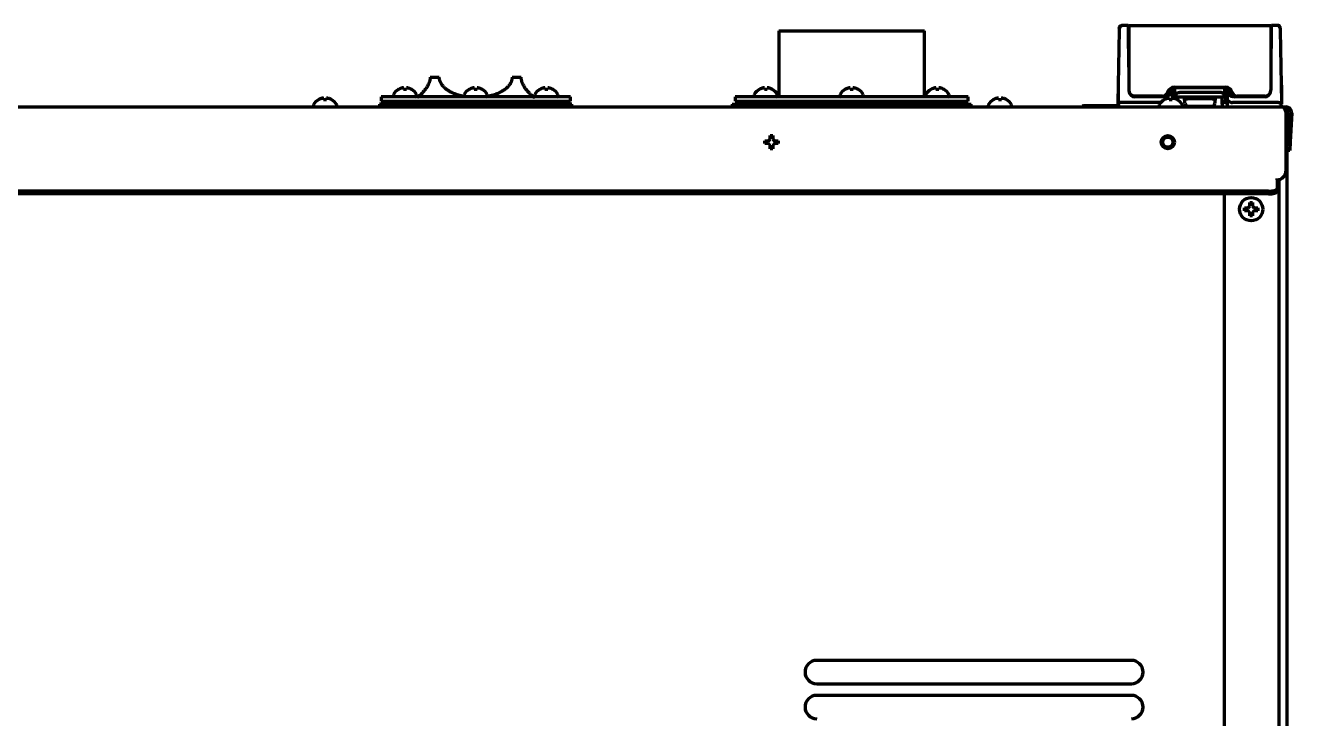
# Model space of a CAD drawing. Header units: inches. Extents: x 904 to 7172, y 213 to 5528.
# Drawn here: x 6702.6 to 7137.1, y 3495.3 to 3733.2 of the extents above; entities that cross this region are included whole.
import ezdxf

# ---------------------------------------------------------------- set-up
doc = ezdxf.new("R2010")
doc.units = ezdxf.units.IN

msp = doc.modelspace()

# ---------------------------------------------------------------- linework, layer by layer
at = {"linetype": 'Continuous', "lineweight": 70}
for p, q in [((7079, 3733.22), (7078.98, 3733.22)), ((7079.07, 3733.22), (7079, 3733.22)), ((7080.89, 3733.22), (7079.08, 3733.22)), ((7081.15, 3731.45), (7081.14, 3732.97)), ((7130.01, 3733.02), (7081.26, 3733.02)), ((7081.26, 3733.02), (7081.26, 3731.22)), ((7130.01, 3733.02), (7130.01, 3731.22)), ((7130.14, 3732.97), (7130.12, 3731.45)), ((7132.19, 3733.22), (7130.39, 3733.22)), ((7132.21, 3733.22), (7132.19, 3733.22)), ((7132.28, 3733.22), (7132.21, 3733.22)), ((7132.3, 3733.22), (7132.28, 3733.22)), ((6961.14, 3731.32), (7011.14, 3731.32)), ((6961.14, 3731.32), (6961.14, 3708.72)), ((7011.14, 3708.72), (7011.14, 3731.32)), ((7077.64, 3706.72), (7078.07, 3731.45)), ((7078.07, 3731.45), (7078.08, 3732.24)), ((7081.26, 3718.9), (7081.15, 3731.45)), ((7081.26, 3731.22), (7081.26, 3710.97)), ((7130.12, 3731.45), (7130.01, 3718.9)), ((7130.01, 3731.22), (7130.01, 3710.97)), ((7133.19, 3732.24), (7133.21, 3731.45)), ((7133.21, 3731.45), (7133.64, 3706.72)), ((6841.53, 3715.42), (6844.64, 3715.42)), ((6869.64, 3715.42), (6872.75, 3715.42)), ((6830.59, 3711.17), (6830.59, 3711.2)), ((6835.19, 3711.2), (6835.19, 3711.17)), ((6854.84, 3711.17), (6854.84, 3711.2)), ((6859.44, 3711.2), (6859.44, 3711.17)), ((6879.09, 3711.17), (6879.09, 3711.2)), ((6883.69, 3711.2), (6883.69, 3711.17)), ((6954.39, 3711.17), (6954.39, 3711.2)), ((6958.99, 3711.2), (6958.99, 3711.17)), ((6983.84, 3711.17), (6983.84, 3711.2)), ((6988.44, 3711.2), (6988.44, 3711.17)), ((7013.28, 3711.17), (7013.28, 3711.2)), ((7017.88, 3711.2), (7017.88, 3711.17)), ((7077.64, 3712.72), (7077.64, 3711.65)), ((7077.64, 3711.65), (7077.64, 3707.79)), ((7096.89, 3711.97), (7114.39, 3711.97)), ((7097.09, 3709.19), (7097.09, 3711.42)), ((7098.81, 3711.72), (7097.51, 3711.72)), ((7112.62, 3711.72), (7098.81, 3711.72)), ((7099.98, 3711.97), (7100, 3711.72)), ((7111.3, 3711.97), (7111.27, 3711.72)), ((7113.77, 3711.72), (7112.62, 3711.72)), ((7114.19, 3709.19), (7114.19, 3711.42)), ((7133.64, 3711.65), (7133.64, 3707.79)), ((6803.14, 3707.67), (6803.14, 3707.7)), ((6807.74, 3707.7), (6807.74, 3707.67)), ((6889.64, 3708.72), (6824.64, 3708.72)), ((6824.64, 3708.72), (6824.64, 3707.22)), ((6824.64, 3707.22), (6857.14, 3707.22)), ((6828.89, 3709.32), (6828.89, 3709.12)), ((6831.14, 3707.22), (6831.29, 3707.13)), ((6831.29, 3707.13), (6831.29, 3706.41)), ((6834.49, 3707.13), (6831.29, 3707.13)), ((6834.49, 3707.13), (6834.64, 3707.22)), ((6834.49, 3706.41), (6834.49, 3707.13)), ((6836.89, 3709.12), (6836.89, 3709.32)), ((6837.14, 3707.22), (6837.14, 3706.22)), ((6853.14, 3709.32), (6853.14, 3709.12)), ((6855.38, 3707.22), (6855.54, 3707.13)), ((6855.54, 3707.13), (6855.54, 3706.41)), ((6858.74, 3707.13), (6855.54, 3707.13)), ((6857.14, 3707.22), (6889.64, 3707.22)), ((6858.74, 3707.13), (6858.89, 3707.22)), ((6858.74, 3706.41), (6858.74, 3707.13)), ((6861.14, 3709.12), (6861.14, 3709.32)), ((6877.14, 3706.22), (6877.14, 3707.22)), ((6877.39, 3709.32), (6877.39, 3709.12)), ((6879.63, 3707.22), (6879.79, 3707.13)), ((6879.79, 3707.13), (6879.79, 3706.41)), ((6882.99, 3707.13), (6879.79, 3707.13)), ((6882.99, 3707.13), (6883.14, 3707.22)), ((6882.99, 3706.41), (6882.99, 3707.13)), ((6885.39, 3709.12), (6885.39, 3709.32)), ((6889.64, 3707.22), (6889.64, 3708.72)), ((7026.14, 3708.72), (6946.14, 3708.72)), ((6946.14, 3708.72), (6946.14, 3707.22)), ((6946.14, 3707.22), (6986.14, 3707.22)), ((6952.69, 3709.32), (6952.69, 3709.12)), ((6954.94, 3707.22), (6955.09, 3707.13)), ((6955.09, 3707.13), (6955.09, 3706.41)), ((6958.29, 3707.13), (6955.09, 3707.13)), ((6958.29, 3707.13), (6958.45, 3707.22)), ((6958.29, 3706.41), (6958.29, 3707.13)), ((6960.69, 3709.12), (6960.69, 3709.32)), ((6961.14, 3707.22), (6961.14, 3706.22)), ((6982.14, 3709.32), (6982.14, 3709.12)), ((6984.38, 3707.22), (6984.54, 3707.13)), ((6984.54, 3707.13), (6984.54, 3706.41)), ((6987.74, 3707.13), (6984.54, 3707.13)), ((6986.14, 3707.22), (7026.14, 3707.22)), ((6987.74, 3707.13), (6987.89, 3707.22)), ((6987.74, 3706.41), (6987.74, 3707.13)), ((6990.14, 3709.12), (6990.14, 3709.32)), ((7011.14, 3706.22), (7011.14, 3707.22)), ((7011.58, 3709.32), (7011.58, 3709.12)), ((7013.83, 3707.22), (7013.98, 3707.13)), ((7013.98, 3707.13), (7013.98, 3706.41)), ((7017.18, 3707.13), (7013.98, 3707.13)), ((7017.18, 3707.13), (7017.34, 3707.22)), ((7017.18, 3706.41), (7017.18, 3707.13)), ((7019.58, 3709.12), (7019.58, 3709.32)), ((7026.14, 3707.22), (7026.14, 3708.72)), ((7034.74, 3707.67), (7034.74, 3707.7)), ((7039.34, 3707.7), (7039.34, 3707.67)), ((7077.64, 3706.73), (7077.64, 3706.73)), ((7078.64, 3706.72), (7077.64, 3706.72)), ((7077.65, 3706.2), (7077.64, 3706.72)), ((7092.19, 3706.72), (7078.64, 3706.72)), ((7082.64, 3709.07), (7082.64, 3708.92)), ((7092.83, 3708.97), (7083.26, 3708.97)), ((7093.64, 3708.72), (7083.33, 3708.72)), ((7093.34, 3707.67), (7093.34, 3707.7)), ((7096.21, 3708.22), (7096.21, 3710.9)), ((7096.66, 3708.49), (7096.51, 3708.23)), ((7097.16, 3708.72), (7098.66, 3708.72)), ((7097.94, 3707.7), (7097.94, 3707.67)), ((7098.1, 3707.72), (7098.14, 3708.72)), ((7098.66, 3708.72), (7112.6, 3708.72)), ((7112.46, 3710.22), (7098.81, 3710.22)), ((7100.32, 3708.72), (7100.35, 3708.38)), ((7100.4, 3707.97), (7100.35, 3708.38)), ((7100.4, 3707.97), (7101.4, 3707.97)), ((7100.51, 3706.9), (7100.4, 3707.97)), ((7100.57, 3706.37), (7100.51, 3706.9)), ((7109.87, 3707.97), (7101.4, 3707.97)), ((7109.87, 3707.97), (7110.88, 3707.97)), ((7110.77, 3706.9), (7110.71, 3706.37)), ((7110.88, 3707.97), (7110.77, 3706.9)), ((7110.92, 3708.38), (7110.88, 3707.97)), ((7110.96, 3708.72), (7110.92, 3708.38)), ((7112.6, 3708.72), (7114.12, 3708.72)), ((7113.14, 3708.72), (7113.23, 3706.19)), ((7115.06, 3707.72), (7114.63, 3708.46)), ((7115.07, 3707.72), (7115.07, 3710.9)), ((7115.07, 3706.2), (7115.07, 3707.72)), ((7132.64, 3706.72), (7116.79, 3706.72)), ((7127.94, 3708.72), (7117.64, 3708.72)), ((7128.01, 3708.97), (7118.45, 3708.97)), ((7128.64, 3708.92), (7128.64, 3709.07)), ((7132.64, 3706.72), (7133.64, 3706.72)), ((7133.64, 3706.72), (7133.63, 3706.2)), ((7133.64, 3706.72), (7133.64, 3706.73)), ((6245.14, 3705.22), (7134.14, 3705.22)), ((6801.44, 3705.82), (6801.44, 3705.62)), ((6809.44, 3705.62), (6809.44, 3705.82)), ((6840.64, 3706.22), (6824.14, 3706.22)), ((6824.14, 3706.22), (6824.14, 3705.22)), ((6827.14, 3705.32), (6887.14, 3705.32)), ((6827.14, 3705.22), (6827.14, 3705.32)), ((6831.29, 3706.41), (6830.96, 3706.22)), ((6831.29, 3706.41), (6832.89, 3706.41)), ((6832.89, 3706.41), (6834.49, 3706.41)), ((6834.82, 3706.22), (6834.49, 3706.41)), ((6890.14, 3706.22), (6840.64, 3706.22)), ((6855.54, 3706.41), (6855.21, 3706.22)), ((6855.54, 3706.41), (6857.14, 3706.41)), ((6857.14, 3706.41), (6858.74, 3706.41)), ((6859.07, 3706.22), (6858.74, 3706.41)), ((6879.79, 3706.41), (6879.46, 3706.22)), ((6879.79, 3706.41), (6881.39, 3706.41)), ((6881.39, 3706.41), (6882.99, 3706.41)), ((6883.31, 3706.22), (6882.99, 3706.41)), ((6887.14, 3705.32), (6887.14, 3705.22)), ((6890.14, 3705.22), (6890.14, 3706.22)), ((6945.14, 3706.22), (7027.14, 3706.22)), ((6945.14, 3706.22), (6945.14, 3705.22)), ((6955.09, 3706.41), (6954.77, 3706.22)), ((6955.09, 3706.41), (6956.69, 3706.41)), ((6956.14, 3705.32), (7016.14, 3705.32)), ((6956.14, 3705.22), (6956.14, 3705.32)), ((6956.69, 3706.41), (6958.29, 3706.41)), ((6958.62, 3706.22), (6958.29, 3706.41)), ((6984.54, 3706.41), (6984.21, 3706.22)), ((6984.54, 3706.41), (6986.14, 3706.41)), ((6986.14, 3706.41), (6987.74, 3706.41)), ((6988.07, 3706.22), (6987.74, 3706.41)), ((7013.98, 3706.41), (7013.66, 3706.22)), ((7013.98, 3706.41), (7015.58, 3706.41)), ((7015.58, 3706.41), (7017.18, 3706.41)), ((7016.14, 3705.32), (7016.14, 3705.22)), ((7017.51, 3706.22), (7017.18, 3706.41)), ((7027.14, 3705.22), (7027.14, 3706.22)), ((7033.04, 3705.82), (7033.04, 3705.62)), ((7041.04, 3705.62), (7041.04, 3705.82)), ((7065.69, 3705.72), (7065.44, 3705.47)), ((7075.44, 3705.47), (7065.44, 3705.47)), ((7065.44, 3705.47), (7065.44, 3705.22)), ((7065.69, 3705.72), (7077.78, 3705.72)), ((7077.99, 3705.47), (7075.44, 3705.47)), ((7091.64, 3705.82), (7091.64, 3705.62)), ((7099.64, 3705.62), (7099.64, 3705.82)), ((7101.56, 3705.47), (7109.72, 3705.47)), ((7134.14, 3705.22), (7135.14, 3705.22)), ((7135.14, 3703.22), (7135.14, 3683.22)), ((7136.14, 3703.17), (7135.62, 3693.27)), ((7137.14, 3703.12), (7136.62, 3693.22)), ((7135.64, 3702.12), (7135.14, 3702.12)), ((7135.64, 3693.65), (7135.64, 3702.12)), ((6956.34, 3693.12), (6956.34, 3693.62)), ((6956.34, 3692.62), (6956.34, 3693.12)), ((6960.94, 3693.62), (6960.94, 3693.12)), ((6960.94, 3693.12), (6960.94, 3692.62)), ((7135.46, 3690.27), (7135.62, 3693.27)), ((7136.46, 3690.22), (7135.46, 3690.27)), ((7135.64, 2038.72), (7135.64, 3690.24)), ((7136.62, 3693.22), (7136.46, 3690.22)), ((7132.14, 3680.72), (7132.16, 3680.72)), ((7132.14, 3680.72), (7132.14, 3679.76)), ((7132.16, 3680.22), (7132.16, 3680.72)), ((7129.14, 3676.34), (6250.14, 3676.34)), ((7132.14, 3679.76), (7132.14, 3677.12)), ((7132.14, 3677.12), (7132.14, 3676.15)), ((7132.84, 2379.32), (7132.84, 3680.3)), ((7129.14, 3675.37), (6250.14, 3675.37)), ((7113.94, 3675.37), (7113.94, 2377.32)), ((7120.94, 3670.12), (7120.94, 3670.62)), ((7120.94, 3669.62), (7120.94, 3670.12)), ((7125.54, 3670.62), (7125.54, 3670.12)), ((7125.54, 3670.12), (7125.54, 3669.62)), ((7082.14, 3515.32), (6974.14, 3515.32)), ((6974.14, 3507.32), (7082.14, 3507.32)), ((7082.14, 3503.32), (6974.14, 3503.32))]:
    msp.add_line(p, q, dxfattribs=at)
for centre, radius in [((7094.64, 3693.12), 2.25), ((7094.64, 3693.12), 1.75), ((7123.24, 3670.12), 4)]:
    msp.add_circle(centre, radius, dxfattribs=at)
for centre, radius, start, end in [((7079.08, 3732.22), 1, 90, 179), ((7080.89, 3732.97), 0.25, 0.5, 90), ((7130.39, 3732.97), 0.25, 90, 179.5), ((7132.19, 3732.22), 1, 1, 90), ((7132.3, 3732.22), 1, 0.9795, 90), ((6833.09, 3707.1), 4.8, 121.3727, 149.6988), ((6832.69, 3707.1), 4.8, 30.3012, 58.6273), ((6857.34, 3707.1), 4.8, 121.3727, 149.6988), ((6856.94, 3707.1), 4.8, 30.3012, 58.6273), ((6881.59, 3707.1), 4.8, 121.3727, 149.6988), ((6881.19, 3707.1), 4.8, 30.3012, 58.6273), ((6956.89, 3707.1), 4.8, 121.3727, 149.6988), ((6956.49, 3707.1), 4.8, 30.3012, 58.6273), ((6986.34, 3707.1), 4.8, 121.3727, 149.6988), ((6985.94, 3707.1), 4.8, 30.3012, 58.6273), ((7015.78, 3707.1), 4.8, 121.3727, 149.6988), ((7015.38, 3707.1), 4.8, 30.3012, 58.6273), ((7096.89, 3709.47), 2.5, 90, 162.8954), ((7097.51, 3709.72), 2, 103.7837, 137.8423), ((7113.77, 3709.72), 2, 42.3075, 76.3195), ((7114.39, 3709.47), 2.5, 17.1046, 90), ((6805.64, 3703.6), 4.8, 121.3727, 149.6988), ((6805.24, 3703.6), 4.8, 30.3012, 58.6273), ((6829.29, 3709.32), 0.4, 149.6988, 180), ((6829.29, 3709.12), 0.4, 180, 270), ((6836.49, 3709.12), 0.4, 270, 0), ((6836.49, 3709.32), 0.4, 0, 30.3012), ((6853.54, 3709.32), 0.4, 149.6988, 180), ((6853.54, 3709.12), 0.4, 180, 270), ((6860.74, 3709.12), 0.4, 270, 0), ((6860.74, 3709.32), 0.4, 0, 30.3012), ((6877.79, 3709.32), 0.4, 149.6988, 180), ((6877.79, 3709.12), 0.4, 180, 270), ((6884.99, 3709.12), 0.4, 270, 0), ((6884.99, 3709.32), 0.4, 0, 30.3012), ((6953.09, 3709.32), 0.4, 149.6988, 180), ((6953.09, 3709.12), 0.4, 180, 270), ((6960.29, 3709.12), 0.4, 270, 0), ((6960.29, 3709.32), 0.4, 0, 30.3012), ((6982.54, 3709.32), 0.4, 149.6988, 180), ((6982.54, 3709.12), 0.4, 180, 270), ((6989.74, 3709.12), 0.4, 270, 0), ((6989.74, 3709.32), 0.4, 0, 30.3012), ((7011.98, 3709.32), 0.4, 149.6988, 180), ((7011.98, 3709.12), 0.4, 180, 270), ((7019.18, 3709.12), 0.4, 270, 0), ((7019.18, 3709.32), 0.4, 0, 30.3012), ((7037.24, 3703.6), 4.8, 121.3727, 149.6988), ((7036.84, 3703.6), 4.8, 30.3012, 58.6273), ((7083.26, 3710.97), 2, 180, 270), ((7083.33, 3710.72), 2, 192.2203, 270), ((7082.84, 3708.92), 0.2, 180, 270), ((7095.84, 3703.6), 4.8, 121.3727, 149.6988), ((7092.83, 3710.72), 1.75, 270, 342.8954), ((7095.44, 3703.6), 4.8, 30.3012, 58.6273), ((7118.45, 3710.72), 1.75, 197.1046, 270), ((7117.64, 3710.72), 2, 247.9466, 270), ((7127.94, 3710.72), 2, 270, 347.7797), ((7128.01, 3710.97), 2, 270, 0), ((7128.44, 3708.92), 0.2, 270, 0), ((6801.84, 3705.82), 0.4, 149.6988, 180), ((6801.84, 3705.62), 0.4, 180, 270), ((6809.04, 3705.62), 0.4, 270, 0), ((6809.04, 3705.82), 0.4, 0, 30.3012), ((7033.44, 3705.82), 0.4, 149.6988, 180), ((7033.44, 3705.62), 0.4, 180, 270), ((7040.64, 3705.62), 0.4, 270, 0), ((7040.64, 3705.82), 0.4, 0, 30.3012), ((7078.65, 3706.22), 1, 181, 270), ((7092.04, 3705.82), 0.4, 149.6988, 180), ((7092.04, 3705.62), 0.4, 180, 270), ((7099.24, 3705.62), 0.4, 270, 0), ((7099.24, 3705.82), 0.4, 0, 30.3012), ((7101.56, 3706.47), 1, 186, 270), ((7109.72, 3706.47), 1, 270, 354), ((7114.23, 3706.22), 1, 182, 270), ((7132.63, 3706.22), 1, 270, 359), ((7135.14, 3703.22), 2, 357, 90), ((7135.14, 3703.22), 1, 357, 90), ((7133.64, 3702.12), 2, 0, 40.8291), ((7132.14, 3683.22), 3, 270.382, 0), ((6974.14, 3511.32), 4, 90, 270), ((7082.14, 3511.32), 4, 270, 90), ((6974.14, 3499.32), 4, 90, 270), ((7082.14, 3499.32), 4, 270, 90)]:
    msp.add_arc(centre, radius, start, end, dxfattribs=at)
for centre, major_axis, ratio, start_param, end_param in [((7081.42, 3729.71), (-0.25, -0.002), 0.999999, 0.00021, 0.890165), ((7096.21, 3710.9), (0.185, -0.168), 0.007352, 3.141576, 4.681335), ((7115.06, 3710.9), (-0.185, -0.168), 0.007441, 1.601874, 3.141609), ((7093.64, 3710.72), (0, 2), 1, 3.141593, 3.526732), ((7098.66, 1819.97), (2, 1891.98), 0.034873, 0.054023, 0.060476), ((7098.65, 1684.27), (0, 2025.95), 0.034943, 6.280908, 6.283124), ((7112.62, 1671.62), (0, 2038.6), 0.034892, 0.000319, 0.002247), ((7112.6, 1782.45), (-2.04, 1929.54), 0.034873, 6.22271, 6.229376), ((7116.63, 7767.6), (0, -4060.88), 0.017452, 6.261004, 6.285446), ((7129.14, 3677.12), (-3, 0), 0.258819, 1.570796, 3.141593), ((7129.14, 3676.15), (3, 0), 0.258819, 4.712389, 6.283185)]:
    msp.add_ellipse(centre, major_axis=major_axis, ratio=ratio, start_param=start_param, end_param=end_param, dxfattribs=at)
for points, knots in [([(7077.98, 3732.24), (7077.98, 3732.3), (7077.99, 3732.37), (7078.01, 3732.5), (7078.03, 3732.56), (7078.09, 3732.68), (7078.12, 3732.73), (7078.19, 3732.84), (7078.23, 3732.89), (7078.32, 3732.98), (7078.37, 3733.02), (7078.48, 3733.09), (7078.54, 3733.12), (7078.66, 3733.17), (7078.72, 3733.19), (7078.85, 3733.22), (7078.91, 3733.22), (7078.98, 3733.22)], [0, 0, 0, 0, 0.125, 0.125, 0.25, 0.25, 0.375, 0.375, 0.5, 0.5, 0.625, 0.625, 0.75, 0.75, 0.875, 0.875, 1, 1, 1, 1]), ([(6841.53, 3715.42), (6841.53, 3715.25), (6841.52, 3715.08), (6841.48, 3714.74), (6841.45, 3714.57), (6841.41, 3714.37), (6841.4, 3714.33), (6841.38, 3714.25), (6841.35, 3714.13), (6841.32, 3714.01), (6841.25, 3713.78), (6841.2, 3713.63), (6841.09, 3713.35), (6841.03, 3713.21), (6840.9, 3712.94), (6840.83, 3712.81), (6840.7, 3712.56), (6840.63, 3712.44), (6840.49, 3712.2), (6840.42, 3712.09), (6840.28, 3711.87), (6840.21, 3711.77), (6840.1, 3711.61), (6840.05, 3711.53), (6839.99, 3711.46), (6839.96, 3711.41), (6839.94, 3711.39), (6839.78, 3711.17), (6839.63, 3710.99), (6839.36, 3710.65), (6839.22, 3710.5), (6838.96, 3710.2), (6838.83, 3710.07), (6838.65, 3709.88), (6838.59, 3709.81), (6838.5, 3709.72), (6838.47, 3709.7), (6838.41, 3709.64), (6838.38, 3709.61), (6838.25, 3709.47), (6838.14, 3709.37), (6837.95, 3709.18), (6837.86, 3709.09), (6837.69, 3708.94), (6837.62, 3708.87), (6837.48, 3708.74), (6837.42, 3708.69), (6837.36, 3708.63), (6837.35, 3708.61), (6837.32, 3708.59), (6837.29, 3708.56), (6837.26, 3708.53), (6837.21, 3708.49), (6837.18, 3708.46), (6837.16, 3708.44), (6837.15, 3708.43), (6837.14, 3708.42), (6837.14, 3708.42), (6837.14, 3708.42)], [0, 0, 0, 0, 0.031276, 0.031276, 0.062553, 0.062553, 0.070372, 0.070372, 0.078191, 0.093829, 0.093829, 0.125106, 0.125106, 0.156382, 0.156382, 0.187658, 0.187658, 0.218935, 0.218935, 0.250211, 0.250211, 0.281488, 0.281488, 0.297126, 0.304945, 0.304945, 0.312764, 0.312764, 0.375317, 0.375317, 0.437869, 0.437869, 0.500422, 0.500422, 0.531699, 0.531699, 0.547337, 0.547337, 0.562975, 0.562975, 0.625528, 0.625528, 0.688081, 0.688081, 0.750633, 0.750633, 0.813186, 0.813186, 0.828824, 0.828824, 0.844463, 0.875739, 0.875739, 0.938292, 0.938292, 0.969568, 0.969568, 1, 1, 1, 1]), ([(6853.15, 3708.8), (6853.13, 3708.8), (6853.12, 3708.8), (6852.78, 3708.87), (6852.46, 3708.94), (6851.82, 3709.09), (6851.51, 3709.18), (6850.89, 3709.37), (6850.58, 3709.47), (6850.2, 3709.61), (6850.12, 3709.63), (6849.97, 3709.69), (6849.75, 3709.78), (6849.53, 3709.87), (6849.09, 3710.06), (6848.81, 3710.2), (6848.25, 3710.49), (6847.98, 3710.65), (6847.46, 3710.99), (6847.21, 3711.17), (6846.91, 3711.41), (6846.85, 3711.46), (6846.73, 3711.56), (6846.67, 3711.61), (6846.49, 3711.76), (6846.38, 3711.87), (6846.16, 3712.09), (6846.05, 3712.2), (6845.85, 3712.43), (6845.75, 3712.56), (6845.63, 3712.71), (6845.6, 3712.75), (6845.56, 3712.81), (6845.49, 3712.91), (6845.42, 3713.01), (6845.29, 3713.21), (6845.21, 3713.35), (6845.06, 3713.63), (6844.99, 3713.78), (6844.92, 3713.97), (6844.9, 3714.01), (6844.87, 3714.09), (6844.86, 3714.13), (6844.82, 3714.25), (6844.8, 3714.33), (6844.73, 3714.57), (6844.7, 3714.74), (6844.67, 3714.95), (6844.66, 3714.99), (6844.65, 3715.08), (6844.65, 3715.12), (6844.64, 3715.25), (6844.64, 3715.33), (6844.64, 3715.42)], [0, 0, 0, 0, 0.003032, 0.003032, 0.086113, 0.086113, 0.169194, 0.169194, 0.252274, 0.252274, 0.273044, 0.273044, 0.293815, 0.335355, 0.335355, 0.418436, 0.418436, 0.501516, 0.501516, 0.584597, 0.584597, 0.605367, 0.605367, 0.626137, 0.626137, 0.667677, 0.667677, 0.709218, 0.709218, 0.750758, 0.750758, 0.761143, 0.761143, 0.771528, 0.792298, 0.792298, 0.833839, 0.833839, 0.875379, 0.875379, 0.885764, 0.885764, 0.896149, 0.896149, 0.916919, 0.916919, 0.95846, 0.95846, 0.968845, 0.968845, 0.97923, 0.97923, 1, 1, 1, 1]), ([(6869.64, 3715.42), (6869.64, 3715.25), (6869.63, 3715.08), (6869.58, 3714.74), (6869.55, 3714.57), (6869.49, 3714.37), (6869.48, 3714.33), (6869.46, 3714.25), (6869.42, 3714.13), (6869.38, 3714.01), (6869.28, 3713.78), (6869.22, 3713.63), (6869.07, 3713.35), (6868.99, 3713.21), (6868.81, 3712.94), (6868.72, 3712.81), (6868.53, 3712.56), (6868.43, 3712.44), (6868.23, 3712.2), (6868.12, 3712.09), (6867.9, 3711.87), (6867.79, 3711.76), (6867.61, 3711.61), (6867.53, 3711.53), (6867.44, 3711.46), (6867.37, 3711.41), (6867.34, 3711.39), (6867.07, 3711.17), (6866.82, 3710.99), (6866.3, 3710.65), (6866.03, 3710.5), (6865.48, 3710.2), (6865.19, 3710.07), (6864.76, 3709.87), (6864.61, 3709.81), (6864.39, 3709.72), (6864.31, 3709.69), (6864.16, 3709.64), (6864.08, 3709.61), (6863.7, 3709.47), (6863.4, 3709.37), (6862.77, 3709.18), (6862.46, 3709.09), (6861.86, 3708.95), (6861.58, 3708.88), (6861.3, 3708.83)], [0, 0, 0, 0, 0.042132, 0.042132, 0.084264, 0.084264, 0.094797, 0.094797, 0.10533, 0.126396, 0.126396, 0.168527, 0.168527, 0.210659, 0.210659, 0.252791, 0.252791, 0.294923, 0.294923, 0.337055, 0.337055, 0.379187, 0.379187, 0.400253, 0.410786, 0.410786, 0.421319, 0.421319, 0.505582, 0.505582, 0.589846, 0.589846, 0.67411, 0.67411, 0.716242, 0.716242, 0.737308, 0.737308, 0.758374, 0.758374, 0.842637, 0.842637, 0.926901, 0.926901, 1, 1, 1, 1]), ([(6877.14, 3708.42), (6877.14, 3708.42), (6877.14, 3708.42), (6877.14, 3708.42), (6877.13, 3708.43), (6877.09, 3708.46), (6877.04, 3708.51), (6876.96, 3708.59), (6876.85, 3708.69), (6876.8, 3708.74), (6876.69, 3708.84), (6876.66, 3708.87), (6876.6, 3708.92), (6876.58, 3708.94), (6876.54, 3708.98), (6876.52, 3709), (6876.42, 3709.1), (6876.33, 3709.18), (6876.13, 3709.37), (6876.03, 3709.47), (6875.81, 3709.69), (6875.69, 3709.81), (6875.45, 3710.06), (6875.32, 3710.2), (6875.13, 3710.42), (6875.06, 3710.49), (6874.96, 3710.61), (6874.92, 3710.65), (6874.85, 3710.73), (6874.82, 3710.78), (6874.64, 3710.99), (6874.5, 3711.17), (6874.29, 3711.46), (6874.21, 3711.56), (6874.07, 3711.76), (6874, 3711.87), (6873.89, 3712.03), (6873.86, 3712.09), (6873.78, 3712.2), (6873.75, 3712.26), (6873.64, 3712.44), (6873.58, 3712.56), (6873.44, 3712.81), (6873.38, 3712.94), (6873.25, 3713.2), (6873.19, 3713.34), (6873.12, 3713.52), (6873.11, 3713.56), (6873.08, 3713.63), (6873.07, 3713.67), (6873.03, 3713.78), (6873.01, 3713.86), (6872.94, 3714.09), (6872.89, 3714.24), (6872.84, 3714.49), (6872.83, 3714.57), (6872.81, 3714.7), (6872.8, 3714.74), (6872.79, 3714.82), (6872.78, 3714.86), (6872.76, 3715.08), (6872.75, 3715.25), (6872.75, 3715.42)], [0, 0, 0, 0, 0.000843, 0.000843, 0.06329, 0.06329, 0.125738, 0.188185, 0.188185, 0.250632, 0.250632, 0.281856, 0.281856, 0.297468, 0.297468, 0.31308, 0.31308, 0.375527, 0.375527, 0.437974, 0.437974, 0.500422, 0.500422, 0.562869, 0.562869, 0.594092, 0.594092, 0.609704, 0.609704, 0.625316, 0.625316, 0.687763, 0.687763, 0.718987, 0.718987, 0.750211, 0.750211, 0.765823, 0.765823, 0.781434, 0.781434, 0.812658, 0.812658, 0.843882, 0.843882, 0.875105, 0.875105, 0.882911, 0.882911, 0.890717, 0.890717, 0.906329, 0.906329, 0.937553, 0.937553, 0.953165, 0.953165, 0.96097, 0.96097, 0.968776, 0.968776, 1, 1, 1, 1]), ([(6832.39, 3711.17), (6832.39, 3711.29), (6832.39, 3711.4), (6832.39, 3711.54), (6832.39, 3711.58), (6832.39, 3711.65), (6832.39, 3711.69), (6832.39, 3711.72)], [0, 0, 0, 0, 0.5, 0.5, 0.75, 0.75, 1, 1, 1, 1]), ([(6835.19, 3711.17), (6834.99, 3711.29), (6834.78, 3711.4), (6834.45, 3711.54), (6834.34, 3711.58), (6834.12, 3711.65), (6834.01, 3711.69), (6833.89, 3711.72)], [0, 0, 0, 0, 0.5, 0.5, 0.75, 0.75, 1, 1, 1, 1]), ([(6856.64, 3711.17), (6856.64, 3711.29), (6856.64, 3711.4), (6856.64, 3711.54), (6856.64, 3711.58), (6856.64, 3711.65), (6856.64, 3711.69), (6856.64, 3711.72)], [0, 0, 0, 0, 0.5, 0.5, 0.75, 0.75, 1, 1, 1, 1]), ([(6859.44, 3711.17), (6859.24, 3711.29), (6859.03, 3711.4), (6858.7, 3711.54), (6858.59, 3711.58), (6858.37, 3711.65), (6858.25, 3711.69), (6858.14, 3711.72)], [0, 0, 0, 0, 0.5, 0.5, 0.75, 0.75, 1, 1, 1, 1]), ([(6880.89, 3711.17), (6880.89, 3711.29), (6880.89, 3711.4), (6880.89, 3711.54), (6880.89, 3711.58), (6880.89, 3711.65), (6880.89, 3711.69), (6880.89, 3711.72)], [0, 0, 0, 0, 0.5, 0.5, 0.75, 0.75, 1, 1, 1, 1]), ([(6883.69, 3711.17), (6883.48, 3711.29), (6883.27, 3711.4), (6882.95, 3711.54), (6882.84, 3711.58), (6882.62, 3711.65), (6882.5, 3711.69), (6882.39, 3711.72)], [0, 0, 0, 0, 0.5, 0.5, 0.75, 0.75, 1, 1, 1, 1]), ([(6956.19, 3711.17), (6956.19, 3711.29), (6956.19, 3711.4), (6956.19, 3711.54), (6956.19, 3711.58), (6956.19, 3711.65), (6956.19, 3711.69), (6956.19, 3711.72)], [0, 0, 0, 0, 0.5, 0.5, 0.75, 0.75, 1, 1, 1, 1]), ([(6958.99, 3711.17), (6958.79, 3711.29), (6958.58, 3711.4), (6958.26, 3711.54), (6958.15, 3711.58), (6957.92, 3711.65), (6957.81, 3711.69), (6957.69, 3711.72)], [0, 0, 0, 0, 0.5, 0.5, 0.75, 0.75, 1, 1, 1, 1]), ([(6985.64, 3711.17), (6985.64, 3711.29), (6985.64, 3711.4), (6985.64, 3711.54), (6985.64, 3711.58), (6985.64, 3711.65), (6985.64, 3711.69), (6985.64, 3711.72)], [0, 0, 0, 0, 0.5, 0.5, 0.75, 0.75, 1, 1, 1, 1]), ([(6988.44, 3711.17), (6988.24, 3711.29), (6988.03, 3711.4), (6987.7, 3711.54), (6987.59, 3711.58), (6987.37, 3711.65), (6987.25, 3711.69), (6987.14, 3711.72)], [0, 0, 0, 0, 0.5, 0.5, 0.75, 0.75, 1, 1, 1, 1]), ([(7015.08, 3711.17), (7015.08, 3711.29), (7015.08, 3711.4), (7015.08, 3711.54), (7015.08, 3711.58), (7015.08, 3711.65), (7015.08, 3711.69), (7015.08, 3711.72)], [0, 0, 0, 0, 0.5, 0.5, 0.75, 0.75, 1, 1, 1, 1]), ([(7017.88, 3711.17), (7017.68, 3711.29), (7017.47, 3711.4), (7017.15, 3711.54), (7017.04, 3711.58), (7016.81, 3711.65), (7016.7, 3711.69), (7016.58, 3711.72)], [0, 0, 0, 0, 0.5, 0.5, 0.75, 0.75, 1, 1, 1, 1]), ([(7096.03, 3711.06), (7095.97, 3711), (7095.92, 3710.94), (7095.83, 3710.81), (7095.79, 3710.74), (7095.73, 3710.64), (7095.71, 3710.6), (7095.68, 3710.53), (7095.66, 3710.49), (7095.62, 3710.38), (7095.6, 3710.3), (7095.58, 3710.22)], [0, 0, 0, 0, 0.25, 0.25, 0.5, 0.5, 0.625, 0.625, 0.75, 0.75, 1, 1, 1, 1]), ([(7097.09, 3711.43), (7097.08, 3711.44), (7097.08, 3711.46), (7097.07, 3711.48), (7097.07, 3711.49), (7097.07, 3711.5), (7097.07, 3711.51), (7097.06, 3711.53), (7097.06, 3711.55), (7097.05, 3711.57), (7097.05, 3711.58), (7097.05, 3711.61), (7097.04, 3711.61), (7097.04, 3711.63), (7097.04, 3711.63), (7097.04, 3711.64), (7097.04, 3711.64), (7097.04, 3711.65), (7097.04, 3711.66), (7097.03, 3711.66), (7097.03, 3711.66), (7097.04, 3711.66)], [0, 0, 0, 0, 0.125, 0.125, 0.1875, 0.1875, 0.25, 0.25, 0.375, 0.375, 0.5, 0.5, 0.625, 0.625, 0.6875, 0.6875, 0.75, 0.75, 0.875, 0.875, 1, 1, 1, 1]), ([(7114.19, 3711.43), (7114.19, 3711.44), (7114.19, 3711.46), (7114.2, 3711.48), (7114.2, 3711.49), (7114.2, 3711.5), (7114.21, 3711.51), (7114.21, 3711.53), (7114.21, 3711.55), (7114.22, 3711.57), (7114.22, 3711.58), (7114.23, 3711.61), (7114.23, 3711.62), (7114.23, 3711.63), (7114.23, 3711.63), (7114.23, 3711.64), (7114.24, 3711.64), (7114.24, 3711.65), (7114.24, 3711.66), (7114.24, 3711.66), (7114.24, 3711.66), (7114.24, 3711.66)], [0, 0, 0, 0, 0.125, 0.125, 0.1875, 0.1875, 0.25, 0.25, 0.375, 0.375, 0.5, 0.5, 0.625, 0.625, 0.6875, 0.6875, 0.75, 0.75, 0.875, 0.875, 1, 1, 1, 1]), ([(7115.7, 3710.22), (7115.68, 3710.3), (7115.66, 3710.38), (7115.6, 3710.53), (7115.56, 3710.6), (7115.51, 3710.71), (7115.49, 3710.74), (7115.44, 3710.81), (7115.42, 3710.84), (7115.35, 3710.94), (7115.3, 3711.01), (7115.24, 3711.07)], [0, 0, 0, 0, 0.25, 0.25, 0.5, 0.5, 0.625, 0.625, 0.75, 0.75, 1, 1, 1, 1]), ([(7133.64, 3712.72), (7133.64, 3712.73), (7133.64, 3712.7), (7133.64, 3712.61), (7133.64, 3712.54), (7133.64, 3712.4), (7133.64, 3712.35), (7133.64, 3712.27), (7133.64, 3712.23), (7133.64, 3712.17), (7133.64, 3712.14), (7133.64, 3711.97), (7133.64, 3711.82), (7133.64, 3711.65)], [0, 0, 0, 0, 0.25, 0.25, 0.5, 0.5, 0.625, 0.625, 0.6875, 0.6875, 0.75, 0.75, 1, 1, 1, 1]), ([(6804.94, 3707.67), (6804.94, 3707.79), (6804.94, 3707.9), (6804.94, 3708.04), (6804.94, 3708.08), (6804.94, 3708.15), (6804.94, 3708.19), (6804.94, 3708.22)], [0, 0, 0, 0, 0.5, 0.5, 0.75, 0.75, 1, 1, 1, 1]), ([(6807.74, 3707.67), (6807.54, 3707.79), (6807.33, 3707.9), (6807, 3708.04), (6806.89, 3708.08), (6806.67, 3708.15), (6806.55, 3708.19), (6806.44, 3708.22)], [0, 0, 0, 0, 0.5, 0.5, 0.75, 0.75, 1, 1, 1, 1]), ([(7036.54, 3707.67), (7036.54, 3707.79), (7036.54, 3707.9), (7036.54, 3708.04), (7036.54, 3708.08), (7036.54, 3708.15), (7036.54, 3708.19), (7036.54, 3708.22)], [0, 0, 0, 0, 0.5, 0.5, 0.75, 0.75, 1, 1, 1, 1]), ([(7039.34, 3707.67), (7039.14, 3707.79), (7038.93, 3707.9), (7038.6, 3708.04), (7038.49, 3708.08), (7038.27, 3708.15), (7038.15, 3708.19), (7038.04, 3708.22)], [0, 0, 0, 0, 0.5, 0.5, 0.75, 0.75, 1, 1, 1, 1]), ([(7077.64, 3707.8), (7077.64, 3707.63), (7077.64, 3707.48), (7077.64, 3707.21), (7077.64, 3707.09), (7077.64, 3706.95), (7077.64, 3706.91), (7077.64, 3706.86), (7077.64, 3706.84), (7077.64, 3706.81), (7077.64, 3706.75), (7077.64, 3706.72), (7077.64, 3706.73)], [0, 0, 0, 0, 0.25, 0.25, 0.5, 0.5, 0.625, 0.625, 0.6875, 0.6875, 0.75, 1, 1, 1, 1]), ([(7095.58, 3710.22), (7095.56, 3710.15), (7095.53, 3710.07), (7095.48, 3709.93), (7095.44, 3709.86), (7095.39, 3709.75), (7095.36, 3709.7), (7095.33, 3709.65), (7095.31, 3709.62), (7095.3, 3709.6), (7095.24, 3709.52), (7095.15, 3709.4), (7095.04, 3709.29), (7094.95, 3709.21), (7094.92, 3709.19), (7094.86, 3709.14), (7094.83, 3709.12), (7094.74, 3709.05), (7094.6, 3708.96), (7094.46, 3708.9), (7094.39, 3708.87)], [0, 0, 0, 0, 0.125, 0.125, 0.25, 0.25, 0.3125, 0.34375, 0.34375, 0.375, 0.375, 0.5, 0.625, 0.625, 0.6875, 0.6875, 0.75, 0.75, 0.875, 1, 1, 1, 1]), ([(7095.14, 3707.67), (7095.14, 3707.79), (7095.14, 3707.9), (7095.14, 3708.04), (7095.14, 3708.08), (7095.14, 3708.15), (7095.14, 3708.19), (7095.14, 3708.22)], [0, 0, 0, 0, 0.5, 0.5, 0.75, 0.75, 1, 1, 1, 1]), ([(7097.94, 3707.67), (7097.74, 3707.79), (7097.53, 3707.9), (7097.2, 3708.04), (7097.09, 3708.08), (7096.87, 3708.15), (7096.75, 3708.19), (7096.64, 3708.22)], [0, 0, 0, 0, 0.5, 0.5, 0.75, 0.75, 1, 1, 1, 1]), ([(7097.09, 3709.19), (7097.11, 3709.23), (7097.14, 3709.26), (7097.19, 3709.32), (7097.21, 3709.35), (7097.29, 3709.44), (7097.35, 3709.5), (7097.46, 3709.62), (7097.51, 3709.68), (7097.63, 3709.79), (7097.69, 3709.84), (7097.78, 3709.9), (7097.79, 3709.91), (7097.83, 3709.93), (7097.84, 3709.95), (7097.89, 3709.98), (7097.93, 3710), (7098.03, 3710.06), (7098.11, 3710.1), (7098.2, 3710.14), (7098.22, 3710.14), (7098.26, 3710.16), (7098.28, 3710.16), (7098.34, 3710.18), (7098.38, 3710.19), (7098.49, 3710.21), (7098.58, 3710.22), (7098.66, 3710.22)], [0, 0, 0, 0, 0.0625, 0.0625, 0.125, 0.125, 0.25, 0.25, 0.375, 0.375, 0.5, 0.5, 0.53125, 0.53125, 0.5625, 0.5625, 0.625, 0.625, 0.75, 0.75, 0.78125, 0.78125, 0.8125, 0.8125, 0.875, 0.875, 1, 1, 1, 1]), ([(7114.19, 3709.19), (7114.16, 3709.23), (7114.14, 3709.26), (7114.08, 3709.32), (7114.06, 3709.35), (7113.98, 3709.45), (7113.93, 3709.51), (7113.81, 3709.62), (7113.76, 3709.68), (7113.63, 3709.79), (7113.57, 3709.84), (7113.49, 3709.9), (7113.47, 3709.91), (7113.44, 3709.94), (7113.42, 3709.95), (7113.37, 3709.98), (7113.34, 3710), (7113.23, 3710.07), (7113.16, 3710.1), (7113.06, 3710.14), (7113.04, 3710.15), (7113, 3710.16), (7112.98, 3710.16), (7112.92, 3710.18), (7112.88, 3710.19), (7112.76, 3710.21), (7112.68, 3710.22), (7112.6, 3710.22)], [0, 0, 0, 0, 0.0625, 0.0625, 0.125, 0.125, 0.25, 0.25, 0.375, 0.375, 0.5, 0.5, 0.53125, 0.53125, 0.5625, 0.5625, 0.625, 0.625, 0.75, 0.75, 0.78125, 0.78125, 0.8125, 0.8125, 0.875, 0.875, 1, 1, 1, 1]), ([(7116.79, 3708.64), (7116.71, 3708.67), (7116.63, 3708.71), (7116.48, 3708.8), (7116.41, 3708.84), (7116.3, 3708.92), (7116.25, 3708.96), (7116.2, 3709), (7116.16, 3709.03), (7116.15, 3709.04), (7116.07, 3709.12), (7115.94, 3709.24), (7115.84, 3709.38), (7115.76, 3709.49), (7115.74, 3709.52), (7115.7, 3709.6), (7115.67, 3709.64), (7115.61, 3709.75), (7115.54, 3709.91), (7115.49, 3710.08), (7115.46, 3710.16)], [0, 0, 0, 0, 0.125, 0.125, 0.25, 0.25, 0.3125, 0.34375, 0.34375, 0.375, 0.375, 0.5, 0.625, 0.625, 0.6875, 0.6875, 0.75, 0.75, 0.875, 1, 1, 1, 1]), ([(7116.89, 3708.87), (7116.81, 3708.9), (7116.74, 3708.93), (7116.61, 3709.01), (7116.54, 3709.05), (7116.45, 3709.11), (7116.4, 3709.15), (7116.36, 3709.19), (7116.33, 3709.21), (7116.31, 3709.22), (7116.24, 3709.29), (7116.13, 3709.4), (7116.04, 3709.52), (7115.97, 3709.62), (7115.95, 3709.65), (7115.91, 3709.72), (7115.89, 3709.75), (7115.83, 3709.86), (7115.77, 3710), (7115.72, 3710.15), (7115.7, 3710.22)], [0, 0, 0, 0, 0.125, 0.125, 0.25, 0.25, 0.3125, 0.34375, 0.34375, 0.375, 0.375, 0.5, 0.625, 0.625, 0.6875, 0.6875, 0.75, 0.75, 0.875, 1, 1, 1, 1]), ([(7133.64, 3707.8), (7133.64, 3707.63), (7133.64, 3707.48), (7133.64, 3707.21), (7133.64, 3707.09), (7133.64, 3706.95), (7133.64, 3706.91), (7133.64, 3706.86), (7133.64, 3706.84), (7133.64, 3706.81), (7133.64, 3706.75), (7133.64, 3706.72), (7133.64, 3706.73)], [0, 0, 0, 0, 0.25, 0.25, 0.5, 0.5, 0.625, 0.625, 0.6875, 0.6875, 0.75, 1, 1, 1, 1]), ([(7115.09, 3705.22), (7115.09, 3705.22), (7115.09, 3705.22), (7115.09, 3705.22), (7115.09, 3705.22), (7115.09, 3705.22), (7115.09, 3705.23), (7115.09, 3705.23), (7115.09, 3705.25), (7115.09, 3705.27), (7115.08, 3705.3), (7115.08, 3705.31), (7115.08, 3705.32), (7115.08, 3705.34), (7115.08, 3705.39), (7115.08, 3705.42), (7115.08, 3705.45), (7115.08, 3705.46), (7115.08, 3705.49), (7115.08, 3705.5), (7115.07, 3705.55), (7115.07, 3705.6), (7115.07, 3705.68), (7115.07, 3705.71), (7115.07, 3705.75), (7115.07, 3705.77), (7115.07, 3705.8), (7115.07, 3705.81), (7115.07, 3705.89), (7115.07, 3705.95), (7115.07, 3706.03), (7115.07, 3706.04), (7115.07, 3706.07), (7115.07, 3706.09), (7115.07, 3706.14), (7115.07, 3706.17), (7115.07, 3706.2)], [0, 0, 0, 0, 0.03125, 0.03125, 0.046875, 0.046875, 0.0625, 0.125, 0.125, 0.25, 0.25, 0.28125, 0.28125, 0.3125, 0.375, 0.4375, 0.4375, 0.46875, 0.46875, 0.5, 0.5, 0.625, 0.625, 0.6875, 0.6875, 0.71875, 0.71875, 0.75, 0.75, 0.875, 0.875, 0.90625, 0.90625, 0.9375, 0.9375, 1, 1, 1, 1]), ([(6959.14, 3695.42), (6959.14, 3695.22), (6959.14, 3695.01), (6959.14, 3694.68), (6959.14, 3694.57), (6959.14, 3694.35), (6959.14, 3694.24), (6959.14, 3694.12)], [0, 0, 0, 0, 0.5, 0.5, 0.75, 0.75, 1, 1, 1, 1]), ([(6956.34, 3693.62), (6956.54, 3693.62), (6956.75, 3693.62), (6957.08, 3693.62), (6957.19, 3693.62), (6957.41, 3693.62), (6957.52, 3693.62), (6957.64, 3693.62)], [0, 0, 0, 0, 0.5, 0.5, 0.75, 0.75, 1, 1, 1, 1]), ([(6958.14, 3690.82), (6958.14, 3691.02), (6958.14, 3691.23), (6958.14, 3691.56), (6958.14, 3691.67), (6958.14, 3691.89), (6958.14, 3692.01), (6958.14, 3692.12)], [0, 0, 0, 0, 0.5, 0.5, 0.75, 0.75, 1, 1, 1, 1]), ([(6960.94, 3692.62), (6960.74, 3692.62), (6960.53, 3692.62), (6960.2, 3692.62), (6960.09, 3692.62), (6959.87, 3692.62), (6959.75, 3692.62), (6959.64, 3692.62)], [0, 0, 0, 0, 0.5, 0.5, 0.75, 0.75, 1, 1, 1, 1]), ([(7123.74, 3672.42), (7123.74, 3672.22), (7123.74, 3672.01), (7123.74, 3671.68), (7123.74, 3671.57), (7123.74, 3671.35), (7123.74, 3671.24), (7123.74, 3671.12)], [0, 0, 0, 0, 0.5, 0.5, 0.75, 0.75, 1, 1, 1, 1]), ([(7120.94, 3670.62), (7121.14, 3670.62), (7121.35, 3670.62), (7121.68, 3670.62), (7121.79, 3670.62), (7122.01, 3670.62), (7122.12, 3670.62), (7122.24, 3670.62)], [0, 0, 0, 0, 0.5, 0.5, 0.75, 0.75, 1, 1, 1, 1]), ([(7122.74, 3667.82), (7122.74, 3668.02), (7122.74, 3668.23), (7122.74, 3668.56), (7122.74, 3668.67), (7122.74, 3668.89), (7122.74, 3669.01), (7122.74, 3669.12)], [0, 0, 0, 0, 0.5, 0.5, 0.75, 0.75, 1, 1, 1, 1]), ([(7125.54, 3669.62), (7125.34, 3669.62), (7125.13, 3669.62), (7124.8, 3669.62), (7124.69, 3669.62), (7124.47, 3669.62), (7124.35, 3669.62), (7124.24, 3669.62)], [0, 0, 0, 0, 0.5, 0.5, 0.75, 0.75, 1, 1, 1, 1])]:
    msp.add_open_spline(points, degree=3, knots=knots, dxfattribs=at)
for points in [[(6831.89, 3711.72), (6831.84, 3711.7), (6831.73, 3711.67), (6831.57, 3711.62), (6831.41, 3711.57), (6831.25, 3711.51), (6831.1, 3711.44), (6830.94, 3711.36), (6830.78, 3711.28), (6830.65, 3711.21), (6830.59, 3711.17)], [(6832.39, 3711.72), (6832.36, 3711.72), (6832.31, 3711.73), (6832.24, 3711.73), (6832.17, 3711.73), (6832.1, 3711.73), (6832.03, 3711.73), (6831.96, 3711.73), (6831.91, 3711.72), (6831.89, 3711.72)], [(6833.39, 3711.17), (6833.22, 3711.19), (6832.89, 3711.21), (6832.56, 3711.19), (6832.39, 3711.17)], [(6833.89, 3711.72), (6833.87, 3711.72), (6833.82, 3711.73), (6833.75, 3711.73), (6833.68, 3711.73), (6833.6, 3711.73), (6833.53, 3711.73), (6833.46, 3711.73), (6833.41, 3711.72), (6833.39, 3711.72)], [(6833.39, 3711.72), (6833.39, 3711.7), (6833.39, 3711.67), (6833.39, 3711.62), (6833.39, 3711.57), (6833.39, 3711.51), (6833.39, 3711.44), (6833.39, 3711.36), (6833.39, 3711.28), (6833.39, 3711.21), (6833.39, 3711.17)], [(6856.14, 3711.72), (6856.08, 3711.7), (6855.98, 3711.67), (6855.81, 3711.62), (6855.66, 3711.57), (6855.5, 3711.51), (6855.35, 3711.44), (6855.19, 3711.36), (6855.03, 3711.28), (6854.9, 3711.21), (6854.84, 3711.17)], [(6856.64, 3711.72), (6856.61, 3711.72), (6856.56, 3711.73), (6856.49, 3711.73), (6856.42, 3711.73), (6856.35, 3711.73), (6856.28, 3711.73), (6856.21, 3711.73), (6856.16, 3711.72), (6856.14, 3711.72)], [(6857.64, 3711.17), (6857.47, 3711.19), (6857.14, 3711.21), (6856.81, 3711.19), (6856.64, 3711.17)], [(6858.14, 3711.72), (6858.11, 3711.72), (6858.07, 3711.73), (6858, 3711.73), (6857.92, 3711.73), (6857.85, 3711.73), (6857.78, 3711.73), (6857.71, 3711.73), (6857.66, 3711.72), (6857.64, 3711.72)], [(6857.64, 3711.72), (6857.64, 3711.7), (6857.64, 3711.67), (6857.64, 3711.62), (6857.64, 3711.57), (6857.64, 3711.51), (6857.64, 3711.44), (6857.64, 3711.36), (6857.64, 3711.28), (6857.64, 3711.21), (6857.64, 3711.17)], [(6880.39, 3711.72), (6880.33, 3711.7), (6880.22, 3711.67), (6880.06, 3711.62), (6879.9, 3711.57), (6879.75, 3711.51), (6879.6, 3711.44), (6879.44, 3711.36), (6879.27, 3711.28), (6879.15, 3711.21), (6879.09, 3711.17)], [(6880.89, 3711.72), (6880.86, 3711.72), (6880.81, 3711.73), (6880.74, 3711.73), (6880.66, 3711.73), (6880.59, 3711.73), (6880.53, 3711.73), (6880.46, 3711.73), (6880.41, 3711.72), (6880.39, 3711.72)], [(6881.89, 3711.17), (6881.72, 3711.19), (6881.39, 3711.21), (6881.05, 3711.19), (6880.89, 3711.17)], [(6882.39, 3711.72), (6882.36, 3711.72), (6882.32, 3711.73), (6882.24, 3711.73), (6882.17, 3711.73), (6882.1, 3711.73), (6882.03, 3711.73), (6881.96, 3711.73), (6881.91, 3711.72), (6881.89, 3711.72)], [(6881.89, 3711.72), (6881.89, 3711.7), (6881.89, 3711.67), (6881.89, 3711.62), (6881.89, 3711.57), (6881.89, 3711.51), (6881.89, 3711.44), (6881.89, 3711.36), (6881.89, 3711.28), (6881.89, 3711.21), (6881.89, 3711.17)], [(6955.69, 3711.72), (6955.64, 3711.7), (6955.53, 3711.67), (6955.37, 3711.62), (6955.21, 3711.57), (6955.06, 3711.51), (6954.9, 3711.44), (6954.75, 3711.36), (6954.58, 3711.28), (6954.46, 3711.21), (6954.39, 3711.17)], [(6956.19, 3711.72), (6956.17, 3711.72), (6956.12, 3711.73), (6956.04, 3711.73), (6955.97, 3711.73), (6955.9, 3711.73), (6955.83, 3711.73), (6955.76, 3711.73), (6955.72, 3711.72), (6955.69, 3711.72)], [(6957.19, 3711.17), (6957.03, 3711.19), (6956.69, 3711.21), (6956.36, 3711.19), (6956.19, 3711.17)], [(6957.69, 3711.72), (6957.67, 3711.72), (6957.62, 3711.73), (6957.55, 3711.73), (6957.48, 3711.73), (6957.41, 3711.73), (6957.34, 3711.73), (6957.27, 3711.73), (6957.22, 3711.72), (6957.19, 3711.72)], [(6957.19, 3711.72), (6957.19, 3711.7), (6957.19, 3711.67), (6957.19, 3711.62), (6957.19, 3711.57), (6957.19, 3711.51), (6957.19, 3711.44), (6957.19, 3711.36), (6957.19, 3711.28), (6957.19, 3711.21), (6957.19, 3711.17)], [(6985.14, 3711.72), (6985.08, 3711.7), (6984.98, 3711.67), (6984.81, 3711.62), (6984.66, 3711.57), (6984.5, 3711.51), (6984.35, 3711.44), (6984.19, 3711.36), (6984.03, 3711.28), (6983.9, 3711.21), (6983.84, 3711.17)], [(6985.64, 3711.72), (6985.61, 3711.72), (6985.56, 3711.73), (6985.49, 3711.73), (6985.42, 3711.73), (6985.35, 3711.73), (6985.28, 3711.73), (6985.21, 3711.73), (6985.16, 3711.72), (6985.14, 3711.72)], [(6986.64, 3711.17), (6986.47, 3711.19), (6986.14, 3711.21), (6985.81, 3711.19), (6985.64, 3711.17)], [(6987.14, 3711.72), (6987.11, 3711.72), (6987.07, 3711.73), (6987, 3711.73), (6986.92, 3711.73), (6986.85, 3711.73), (6986.78, 3711.73), (6986.71, 3711.73), (6986.66, 3711.72), (6986.64, 3711.72)], [(6986.64, 3711.72), (6986.64, 3711.7), (6986.64, 3711.67), (6986.64, 3711.62), (6986.64, 3711.57), (6986.64, 3711.51), (6986.64, 3711.44), (6986.64, 3711.36), (6986.64, 3711.28), (6986.64, 3711.21), (6986.64, 3711.17)], [(7014.58, 3711.72), (7014.53, 3711.7), (7014.42, 3711.67), (7014.26, 3711.62), (7014.1, 3711.57), (7013.95, 3711.51), (7013.79, 3711.44), (7013.64, 3711.36), (7013.47, 3711.28), (7013.35, 3711.21), (7013.28, 3711.17)], [(7015.08, 3711.72), (7015.06, 3711.72), (7015.01, 3711.73), (7014.93, 3711.73), (7014.86, 3711.73), (7014.79, 3711.73), (7014.72, 3711.73), (7014.65, 3711.73), (7014.61, 3711.72), (7014.58, 3711.72)], [(7016.08, 3711.17), (7015.92, 3711.19), (7015.58, 3711.21), (7015.25, 3711.19), (7015.08, 3711.17)], [(7016.58, 3711.72), (7016.56, 3711.72), (7016.51, 3711.73), (7016.44, 3711.73), (7016.37, 3711.73), (7016.3, 3711.73), (7016.23, 3711.73), (7016.15, 3711.73), (7016.11, 3711.72), (7016.08, 3711.72)], [(7016.08, 3711.72), (7016.08, 3711.7), (7016.08, 3711.67), (7016.08, 3711.62), (7016.08, 3711.57), (7016.08, 3711.51), (7016.08, 3711.44), (7016.08, 3711.36), (7016.08, 3711.28), (7016.08, 3711.21), (7016.08, 3711.17)], [(7097.51, 3711.72), (7097.43, 3711.72), (7097.27, 3711.71), (7097.11, 3711.68), (7097.04, 3711.66)], [(7114.24, 3711.66), (7114.16, 3711.68), (7114, 3711.71), (7113.85, 3711.72), (7113.77, 3711.72)], [(6804.44, 3708.22), (6804.38, 3708.2), (6804.28, 3708.17), (6804.11, 3708.12), (6803.96, 3708.07), (6803.8, 3708.01), (6803.65, 3707.94), (6803.49, 3707.86), (6803.33, 3707.78), (6803.2, 3707.71), (6803.14, 3707.67)], [(6804.94, 3708.22), (6804.91, 3708.22), (6804.86, 3708.23), (6804.79, 3708.23), (6804.72, 3708.23), (6804.65, 3708.23), (6804.58, 3708.23), (6804.51, 3708.23), (6804.46, 3708.22), (6804.44, 3708.22)], [(6805.94, 3707.67), (6805.77, 3707.69), (6805.44, 3707.71), (6805.11, 3707.69), (6804.94, 3707.67)], [(6806.44, 3708.22), (6806.41, 3708.22), (6806.37, 3708.23), (6806.3, 3708.23), (6806.22, 3708.23), (6806.15, 3708.23), (6806.08, 3708.23), (6806.01, 3708.23), (6805.96, 3708.22), (6805.94, 3708.22)], [(6805.94, 3708.22), (6805.94, 3708.2), (6805.94, 3708.17), (6805.94, 3708.12), (6805.94, 3708.07), (6805.94, 3708.01), (6805.94, 3707.94), (6805.94, 3707.86), (6805.94, 3707.78), (6805.94, 3707.71), (6805.94, 3707.67)], [(7036.04, 3708.22), (7035.98, 3708.2), (7035.88, 3708.17), (7035.71, 3708.12), (7035.56, 3708.07), (7035.4, 3708.01), (7035.25, 3707.94), (7035.09, 3707.86), (7034.93, 3707.78), (7034.8, 3707.71), (7034.74, 3707.67)], [(7036.54, 3708.22), (7036.51, 3708.22), (7036.46, 3708.23), (7036.39, 3708.23), (7036.32, 3708.23), (7036.25, 3708.23), (7036.18, 3708.23), (7036.11, 3708.23), (7036.06, 3708.22), (7036.04, 3708.22)], [(7037.54, 3707.67), (7037.37, 3707.69), (7037.04, 3707.71), (7036.71, 3707.69), (7036.54, 3707.67)], [(7038.04, 3708.22), (7038.01, 3708.22), (7037.97, 3708.23), (7037.9, 3708.23), (7037.82, 3708.23), (7037.75, 3708.23), (7037.68, 3708.23), (7037.61, 3708.23), (7037.56, 3708.22), (7037.54, 3708.22)], [(7037.54, 3708.22), (7037.54, 3708.2), (7037.54, 3708.17), (7037.54, 3708.12), (7037.54, 3708.07), (7037.54, 3708.01), (7037.54, 3707.94), (7037.54, 3707.86), (7037.54, 3707.78), (7037.54, 3707.71), (7037.54, 3707.67)], [(7094.64, 3708.22), (7094.58, 3708.2), (7094.48, 3708.17), (7094.31, 3708.12), (7094.16, 3708.07), (7094, 3708.01), (7093.85, 3707.94), (7093.69, 3707.86), (7093.53, 3707.78), (7093.4, 3707.71), (7093.34, 3707.67)], [(7095.14, 3708.22), (7095.11, 3708.22), (7095.06, 3708.23), (7094.99, 3708.23), (7094.92, 3708.23), (7094.85, 3708.23), (7094.78, 3708.23), (7094.71, 3708.23), (7094.66, 3708.22), (7094.64, 3708.22)], [(7096.14, 3707.67), (7095.97, 3707.69), (7095.64, 3707.71), (7095.31, 3707.69), (7095.14, 3707.67)], [(7096.64, 3708.22), (7096.61, 3708.22), (7096.57, 3708.23), (7096.5, 3708.23), (7096.42, 3708.23), (7096.35, 3708.23), (7096.28, 3708.23), (7096.21, 3708.23), (7096.16, 3708.22), (7096.14, 3708.22)], [(7096.14, 3708.22), (7096.14, 3708.2), (7096.14, 3708.17), (7096.14, 3708.12), (7096.14, 3708.07), (7096.14, 3708.01), (7096.14, 3707.94), (7096.14, 3707.86), (7096.14, 3707.78), (7096.14, 3707.71), (7096.14, 3707.67)], [(7114.2, 3706.2), (7114.34, 3706.96), (7114.49, 3707.71), (7114.63, 3708.46)], [(7134.14, 3705.22), (7134.16, 3705.22), (7134.21, 3705.21), (7134.27, 3705.18), (7134.34, 3705.13), (7134.41, 3705.05), (7134.47, 3704.96), (7134.54, 3704.84), (7134.61, 3704.71), (7134.67, 3704.56), (7134.74, 3704.4), (7134.81, 3704.22), (7134.87, 3704.04), (7134.94, 3703.84), (7135.01, 3703.64), (7135.07, 3703.43), (7135.12, 3703.29), (7135.14, 3703.22)], [(6957.64, 3693.62), (6957.66, 3693.65), (6957.71, 3693.69), (6957.78, 3693.76), (6957.85, 3693.84), (6957.92, 3693.91), (6958, 3693.98), (6958.07, 3694.05), (6958.11, 3694.1), (6958.14, 3694.12)], [(6958.14, 3694.12), (6958.14, 3694.18), (6958.14, 3694.28), (6958.14, 3694.45), (6958.14, 3694.6), (6958.14, 3694.76), (6958.14, 3694.91), (6958.14, 3695.07), (6958.14, 3695.23), (6958.14, 3695.36), (6958.14, 3695.42)], [(6958.14, 3695.42), (6958.31, 3695.42), (6958.64, 3695.42), (6958.97, 3695.42), (6959.14, 3695.42)], [(6959.14, 3694.12), (6959.16, 3694.1), (6959.22, 3694.04), (6959.29, 3693.97), (6959.36, 3693.9), (6959.43, 3693.83), (6959.5, 3693.76), (6959.57, 3693.69), (6959.62, 3693.64), (6959.64, 3693.62)], [(6957.64, 3692.62), (6957.58, 3692.62), (6957.48, 3692.62), (6957.31, 3692.62), (6957.16, 3692.62), (6957, 3692.62), (6956.85, 3692.62), (6956.69, 3692.62), (6956.53, 3692.62), (6956.4, 3692.62), (6956.34, 3692.62)], [(6958.14, 3692.12), (6958.11, 3692.15), (6958.06, 3692.2), (6957.99, 3692.27), (6957.92, 3692.34), (6957.85, 3692.41), (6957.78, 3692.48), (6957.71, 3692.55), (6957.66, 3692.6), (6957.64, 3692.62)], [(6959.14, 3690.82), (6958.97, 3690.82), (6958.64, 3690.82), (6958.31, 3690.82), (6958.14, 3690.82)], [(6959.64, 3692.62), (6959.61, 3692.6), (6959.57, 3692.55), (6959.5, 3692.48), (6959.42, 3692.41), (6959.35, 3692.34), (6959.28, 3692.26), (6959.21, 3692.19), (6959.16, 3692.15), (6959.14, 3692.12)], [(6959.14, 3692.12), (6959.14, 3692.07), (6959.14, 3691.96), (6959.14, 3691.8), (6959.14, 3691.64), (6959.14, 3691.48), (6959.14, 3691.33), (6959.14, 3691.18), (6959.14, 3691.01), (6959.14, 3690.89), (6959.14, 3690.82)], [(6959.64, 3693.62), (6959.69, 3693.62), (6959.8, 3693.62), (6959.96, 3693.62), (6960.12, 3693.62), (6960.28, 3693.62), (6960.43, 3693.62), (6960.59, 3693.62), (6960.75, 3693.62), (6960.87, 3693.62), (6960.94, 3693.62)], [(7122.74, 3671.12), (7122.74, 3671.18), (7122.74, 3671.28), (7122.74, 3671.45), (7122.74, 3671.6), (7122.74, 3671.76), (7122.74, 3671.91), (7122.74, 3672.07), (7122.74, 3672.23), (7122.74, 3672.36), (7122.74, 3672.42)], [(7122.74, 3672.42), (7122.91, 3672.42), (7123.24, 3672.42), (7123.57, 3672.42), (7123.74, 3672.42)], [(7122.24, 3669.62), (7122.18, 3669.62), (7122.08, 3669.62), (7121.91, 3669.62), (7121.76, 3669.62), (7121.6, 3669.62), (7121.45, 3669.62), (7121.29, 3669.62), (7121.13, 3669.62), (7121, 3669.62), (7120.94, 3669.62)], [(7122.24, 3670.62), (7122.26, 3670.65), (7122.31, 3670.69), (7122.38, 3670.76), (7122.45, 3670.84), (7122.52, 3670.91), (7122.6, 3670.98), (7122.67, 3671.05), (7122.71, 3671.1), (7122.74, 3671.12)], [(7122.74, 3669.12), (7122.71, 3669.15), (7122.66, 3669.2), (7122.59, 3669.27), (7122.52, 3669.34), (7122.45, 3669.41), (7122.38, 3669.48), (7122.31, 3669.55), (7122.26, 3669.6), (7122.24, 3669.62)], [(7123.74, 3667.82), (7123.57, 3667.82), (7123.24, 3667.82), (7122.91, 3667.82), (7122.74, 3667.82)], [(7123.74, 3671.12), (7123.76, 3671.1), (7123.82, 3671.04), (7123.89, 3670.97), (7123.96, 3670.9), (7124.03, 3670.83), (7124.1, 3670.76), (7124.17, 3670.69), (7124.22, 3670.64), (7124.24, 3670.62)], [(7124.24, 3669.62), (7124.21, 3669.6), (7124.17, 3669.55), (7124.1, 3669.48), (7124.02, 3669.41), (7123.95, 3669.34), (7123.88, 3669.26), (7123.81, 3669.19), (7123.76, 3669.15), (7123.74, 3669.12)], [(7123.74, 3669.12), (7123.74, 3669.07), (7123.74, 3668.96), (7123.74, 3668.8), (7123.74, 3668.64), (7123.74, 3668.48), (7123.74, 3668.33), (7123.74, 3668.18), (7123.74, 3668.01), (7123.74, 3667.89), (7123.74, 3667.82)], [(7124.24, 3670.62), (7124.29, 3670.62), (7124.4, 3670.62), (7124.56, 3670.62), (7124.72, 3670.62), (7124.88, 3670.62), (7125.03, 3670.62), (7125.19, 3670.62), (7125.35, 3670.62), (7125.47, 3670.62), (7125.54, 3670.62)]]:
    msp.add_open_spline(points, degree=3, dxfattribs=at)

doc.saveas('drawing.dxf')
